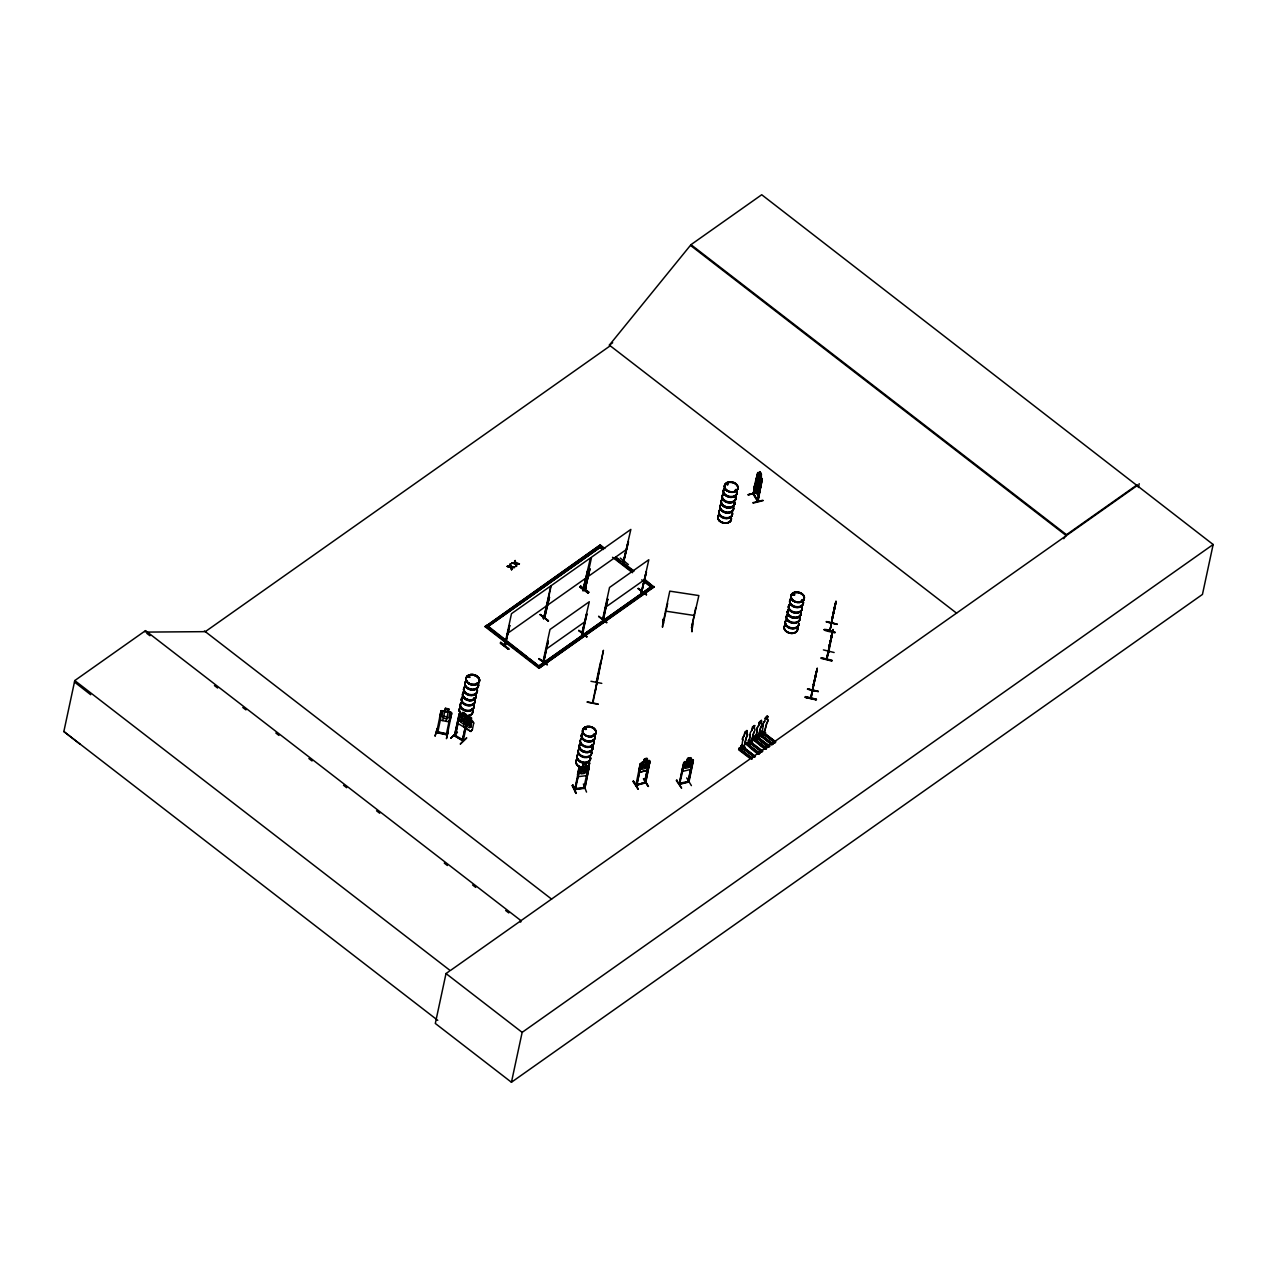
<?xml version="1.0" encoding="UTF-8"?>
<svg xmlns="http://www.w3.org/2000/svg" width="1277" height="1277" viewBox="0 0 1277 1277"><rect width="100%" height="100%" fill="white"/><g stroke="black" fill="none" stroke-linecap="round" stroke-linejoin="round"><path stroke-width="1.5" d="M754.292 489.362L754.34 486.138L754.356 489.346L758.091 495.268L759.097 493.608L757.963 495.157L754.404 489.33M759.735 491.469L758.57 493.066L754.883 487.128L754.915 483.903M756.112 482.291L756.271 479.035L756.271 482.243M752.967 493.88L757.676 501.51L762.225 480.008L758.346 472.378L753.047 493.944M753.638 494.119L753.159 493.05L758.059 501.398L761.826 480.695M757.309 500.121L757.788 500.712M640.958 764.843L636.792 785.179L641.118 765.115L640.064 765.067L641.118 765.115M645.699 782.849L649.722 762.64L648.828 762.864L644.438 782.849L648.828 762.864M645.859 782.163L635.691 785.068L636.026 784.238M680.354 784.158L680.306 783.072L680.05 783.839M680.513 783.424L679.268 784.381L683.482 764.125L684.536 764.157L683.658 764.38M689.117 781.939L688.08 782.21L692.246 761.906L693.14 761.683L688.957 782.019L679.412 784.381M689.277 781.205L688.048 781.109M828.901 651.749L828.645 650.871L826.331 659.092M662.46 627.23L663.274 618.978L662.555 626.927M663.577 622.873L663.306 623.623M663.529 622.857L662.907 623.24M667.679 603.351L663.306 623.655M692.661 623.814L691.958 631.828L692.677 623.862M695.757 607.629L691.495 627.949L698.854 595.561L669.787 591.139L662.923 623.559M740.947 746.151L741.809 746.023M741.426 746.407C741.937 743.709 739.894 749.95 740.804 745.928L742.113 745.289L741.65 747.476L739 749.28L751.69 759.049M742.384 747.173L741.857 746.518M741.203 749.136L743.837 747.54L746.231 737.436A3.687 1.405 -52.3 0 0 746.566 733.86L746.758 730.524M743.837 747.54L746.407 737.563A3.687 1.405 -52.3 0 0 746.742 733.988L746.981 730.54M762.816 751.163L749.918 741.346C747.939 741.123 748.849 739.942 749.136 741.107M748.673 741.075L748.849 740.309M748.274 740.66L749.583 740.022L747.987 742.991L748.976 740.293M748.498 740.516L749.312 741.49L749.008 740.452M750.142 740.309L749.807 741.969L749.583 740.899M748.849 743.996L750.222 734.61L748.673 743.868L751.291 742.272L753.861 732.296A3.687 1.405 -52.3 0 0 754.196 728.72L754.643 725.607M755.872 735.376L755.393 736.063L756.591 736.111L755.218 735.744L754.946 738.09L755.968 735.472M761.347 720.467L759.416 721.984L758.698 725.544A3.687 1.405 -52.3 0 0 757.181 729.694L755.633 738.968L758.251 737.356L760.821 727.379A3.687 1.405 -52.3 0 0 761.156 723.804L761.395 720.356M761.443 731.849C762.545 730.572 762.305 734.131 762.385 730.699M761.651 731.897L762.577 730.843M762.401 732.471L762.401 731.593M761.667 734.706L764.284 733.094L766.854 723.117A3.687 1.405 -52.3 0 0 767.19 719.558L767.637 716.429M830.258 641.054L830.258 641.916L833.083 629.449L831.008 637.814L832.317 631.923M833.306 612.705L834.743 607.038L834.248 610.071M467.989 677.417L468.595 676.283L469.617 677.193M468.627 677.225L468.851 676.602M468.595 677.289L469.234 676.443M476.337 683.418L477.231 682.892M586.462 729.087L584.818 728.481M585.441 728.129L586.079 728.465M593.23 734.898L593.47 735.504M734.834 490.336L735.871 490.815M752.536 757.548L753.127 756.607M760.07 751.85L760.182 752.744M773.064 742.671L773.176 743.565M793.911 593.997L792.73 594.731M793.815 594.843L794.533 594.412L793.416 593.821M794.517 595.21L793.927 593.901M802.02 601.148L801.19 600.94M801.413 600.685L801.828 600.238M815.412 677.305L816.083 673.314L815.444 675.357M831.471 637.415L831.71 635.403L826.411 659.283M462.45 739.75L463.455 740.357M455.41 735.919L454.277 735.664L463.407 740.82L462.402 739.958M590.948 681.279L601.786 683.371M592.496 702.829L596.774 682.908M592.448 702.877L593.071 702.27M592.863 703.26L603.43 650.312L596.662 682.477M600.461 662.364L596.104 682.732M598.035 704.313L587.212 702.174M741.378 749.28L742.767 739.878A3.687 1.405 -52.3 0 1 744.108 735.6L744.794 732.551M755.792 739.096L757.357 729.821A3.687 1.405 -52.3 0 1 758.698 725.544L759.272 722.846M761.826 734.834L763.215 725.432A3.687 1.405 -52.3 0 1 764.572 721.154L764.731 721.282A3.687 1.405 -52.3 0 0 763.391 725.575L763.215 725.432M595.401 691.16L599.152 670.281M815.732 674.671L813.385 684.839L815.843 675.725M834.567 607.437L833.929 609.432L836.004 601.068L829.811 631.014L835.94 601.802L833.466 612.944M831.535 635.786L831.215 638.404L831.423 637.622M813.513 684.871L813.672 683.259M833.929 609.432L832.349 617.637L834.679 608.49M832.652 615.961L832.349 617.637L834.28 609.081M830.912 640.064C833.322 629.497 828.246 650.839 829.587 644.406M829.3 645.986L829.619 644.31M835.445 604.5L835.318 603.59M815.556 676.315L814.534 680.258M80.084 744.204L63.85 731.529L74.768 680.577L145.498 630.646L521 920.669L520.697 922.122L519.803 921.435M145.195 632.099L145.498 630.646M437.277 728.449L435.042 736.222L437.245 728.481M447.301 734.658L451.755 713.077L450.813 711.959L441.076 710.698L439.639 717.435L440.389 720.148L448.722 721.872L450.334 719.685L448.626 721.872M444.939 710.858L441.076 710.698L436.558 732.695L437.612 732.487M441.874 712.598L440.852 712.646L441.874 712.598L437.66 732.854L436.91 731.609M442.8 720.547L445.481 708.32M446.152 721.329L448.786 709.038M444.859 710.666L445.386 708.208L448.913 708.99L448.371 711.528L449.855 712.71L448.865 717.291L446.679 718.871L443.374 718.137L442.034 715.79L443.007 711.193L444.795 710.619M436.447 732.599L447.142 734.898L446.248 734.802L450.494 714.45L451.467 714.673L450.494 714.45M446.407 733.668L447.094 734.929M450.19 719.733L451.611 713.109L448.243 711.592M446.423 738.681L448.243 730.492L446.583 738.282M454.42 735.791L459.177 713.875L467.27 717.818L468.978 722.543L471.883 721.776L469.441 723.452L470.782 727.491L468.691 723.612C466.552 726.645 463.79 723.484 468.212 722.718L466.967 718.743L467.909 719.366L463.136 741.075L462.29 740.468L466.887 720.356L467.685 720.851L466.887 720.356M454.596 735.472L459.257 713.971M459.481 716.205L455.139 736.222L459.688 715.998L458.666 715.711L459.688 715.998M456.99 732.2L450.797 738.218L457.006 732.168M463.615 724.267L464.972 717.435L462.21 715.758L461.236 720.34L463.982 722.016M644.837 579.375L653.92 587.133L538.958 668.286L485.164 626.736L600.254 544.944L604.867 548.503M460.311 743.98L466.632 737.994M462.418 740.644L466.664 720.563M463.663 740.101L463.136 741.075L454.452 735.76M473.703 722.958L472.41 729.566L470.91 731.513L463.998 727.283L463.519 724.219M507.24 566.493L510.577 566.302L507.24 566.493L510.624 567.291L511.502 569.781L512.157 568.967L511.502 569.781M510.481 566.717L510.401 563.907C509.331 568.473 519.101 567.738 511.295 566.429M511.199 566.844L510.401 563.907M510.624 567.291L507.336 566.078M512.013 563.125L515.349 562.934L512.013 563.125L515.397 563.923L516.291 566.413L516.195 563.636L519.404 563.859L516.068 563.061L519.404 563.859M514.615 567.227L511.343 567.419L514.535 567.642M515.269 563.349L515.174 560.539L515.972 563.476M515.174 560.539L514.519 561.353M515.397 563.923L512.109 562.694M516.85 566.014L516.195 563.636M516.291 566.413L515.493 563.508M500.712 642.427C525.198 662.811 484.206 628.747 508.709 648.971M516.116 564.051L518.813 564.274M509.826 625.554L504.814 646.05L509.555 625.347L505.341 645.252M449.217 971.286L446.008 973.553L435.313 1023.452L511.438 1082.257L1202.455 594.428L1213.15 544.513L761.715 194.743L690.985 244.673L609.432 345.045L610.31 345.732L205.31 631.652L147.126 632.083M540.379 614.429L548.328 621.053L540.203 614.844M543.619 618.722L550.77 585.951L511.486 613.678L504.527 645.843L505.788 644.741M543.555 618.754L548.456 598.306M548.855 598.019L544.561 618.052L549.509 597.54L548.567 597.796L549.509 597.54M549.238 597.333L544.225 617.813M539.102 658.581C564.051 677.193 521.607 646.848 547.322 664.439M538.958 668.286L654.063 586.494M544.257 660.752L543.028 661.566L550.004 629.481L589.288 601.754L581.658 634.382L586.686 613.886L582.695 634.19L581.658 634.382M548.344 641.357L543.332 661.853C544.433 660.832 543.204 660.656 543.523 661.773L548.072 641.15L544.066 661.326M580.604 586.319L588.905 592.081L587.979 592.767M588.25 592.895L579.726 586.989L580.796 585.888M582.839 590.565L587.851 570.069L583.956 590.245L582.839 590.565L590.453 557.937L551.169 585.664L544.241 618.212M588.138 570.292L583.318 590.708M584.722 589.16L584.85 588.394C587.835 587.149 582.456 590.948 585.808 588.298M584.69 589.24L591.57 557.139L630.854 529.412L623.352 561.896M589.256 569.494L589.91 569.015L585.137 589.463M589.639 568.808L585.297 588.761M585.089 589.431L589.91 569.015M488.213 624.581L600.254 544.944M586.957 614.109L582.104 633.871M586.67 637.015L578.657 630.391L587.085 636.712M586.813 636.585L578.96 630.519M598.626 616.552L606.687 622.841M602.648 619.441L603.829 618.627L602.568 619.537L609.528 587.468L648.812 559.741L641.533 592.592L641.932 591.091M603.542 618.307L603.095 619.792M607.213 599.807L602.936 619.776L607.868 599.344L606.926 599.599L607.868 599.344M603.606 619.345L607.597 599.121M628.364 564.546L620.271 558.049M572.894 785.052L572.224 785.547L576.15 793.065M511.438 1082.257L522.149 1032.359L1213.15 544.513M584.818 787.941L574.506 789.314L575.783 788.931M577.587 774.469L578.242 776.751L577.555 774.373L578.96 767.78L580.349 766.759L589.208 766.423L584.818 788.244L583.828 788.42L584.882 787.574M592.927 703.276L592.608 702.302M623.24 562.04L628.252 541.544L623.591 562.199L624.134 560.779M628.539 541.767L623.511 562.247L624.325 561.784M575.448 789.186L579.726 769.233L578.8 769.345L579.726 769.233M579.854 769.504L574.666 789.617L584.818 788.244M624.485 560.938L624.214 561.816M583.126 764.093L586.542 763.63L583.094 763.997L582.599 766.551L580.78 767.573L579.79 772.154L581.083 773.894L584.275 773.463L586.398 771.276L587.388 766.695L585.856 766.104M583.19 764.061L582.695 766.615L580.397 766.838M586.015 766.088L586.51 763.55L585.888 766.184L588.314 765.689M584.93 788.228L588.984 767.988L588.043 768.115L583.781 788.372L584.978 787.223M587.691 773.016L589.096 766.471M586.526 792.091L583.381 784.014M638.085 588.777L646.609 594.699L638.5 588.489M638.213 588.362L646.322 594.859M641.198 592.352L646.21 571.873L641.533 592.592L642.219 592.161M641.469 592.576L646.497 572.08M650.919 586.925L538.814 666.067L650.919 586.925L641.724 579.822M652.483 588.138L643.4 580.381M632.913 781.412L638.133 789.058L633.36 781.253M638.867 770.191L640.336 763.518L643.704 761.922L644.183 759.368C650.121 755.377 644.518 763.343 649.083 760.453L649.977 761.156L645.539 782.578L635.786 785.036M640.288 763.598L635.85 785.323L644.725 782.593M643.8 761.97L644.262 759.432L647.343 758.746M646.816 761.204L647.407 758.554M649.817 761.14L647.04 770.446L639.458 772.362L638.931 770.063M643.768 778.667L648.077 786.153M681.551 788.101L676.283 780.502L676.906 779.96M689.117 780.901L688.702 781.604L693.347 760.118L692.501 759.512L683.706 762.64L679.109 784.11L688.957 781.62M684.376 763.901L679.524 784.413M687.601 758.426L684.376 766.743L685.573 768.307L688.59 767.541L690.634 765.162L691.607 760.581L690.171 760.166L690.825 757.612C682.716 760.406 693.954 755.09 690.298 760.07M687.728 758.554L687.074 760.884M686.675 777.901L691.4 785.626M748.21 494.822L758.107 492.347L748.29 494.518M692.246 761.906L687.968 781.875M693.235 760.182L690.458 769.488L682.812 771.324L682.285 769.249M754.388 486.202L756.447 477.279L761.14 484.861M753.414 493.704L757.724 472.57M755.425 485.483L753.526 494.63L755.377 487.207M756.192 481.844L757.325 473.895L758.091 474.501M753.861 494.55L754.053 493.784M757.405 478.444L759.927 471.66L761.347 474.214L761.347 478.763L759.32 488.133L758.107 488.836L756.287 483.249L757.277 478.652L758.235 479.098M752.903 502.691L762.848 500.249M758.73 476.481C763.662 486.186 756.415 467.973 757.548 481.365L756.575 480.918L755.968 488.74M760.118 479.035L758.634 490.4L757.421 491.102M760.757 476.672L761.395 474.182L759.927 471.66M757.197 500.744L758.378 495.3M759.145 491.661L761.491 480.775L762.241 481.381M761.443 482.498L757.58 501.43M739.559 747.779L741.554 750.525L739.559 747.779L738.649 749.775L749.663 758.171M741.921 745.13L741.65 747.476M741.777 749.487L741.219 750.988L745.177 747.093L744.667 748.338M742.767 739.878L742.927 740.006A3.687 1.405 -52.3 0 1 744.283 735.728L744.986 732.168M742.464 746.438L742.671 745.576M758.618 754.148C756.591 753.829 740.022 739.606 749.248 744.22L748.689 745.72L752.648 741.825L752.137 743.054M749.024 745.257L747.029 742.512M759.161 753.781L746.47 744.124L749.12 742.192L749.391 739.862M750.397 734.738A3.687 1.405 -52.3 0 1 751.754 730.46L753.813 725.639M753.111 739.591L765.641 749.2C763.598 748.897 746.965 734.706 756.207 739.303L755.984 740.341M765.067 747.157L753.765 738.633L753.989 737.595M750.796 758.075L754.42 755.745M756.08 737.292C756.894 731.641 756.383 739.718 753.414 739.096L766.12 748.865M756.207 739.303L755.633 740.804L759.32 738.218L759.592 736.909L757.373 735.201M758.091 737.228L760.661 727.251A3.687 1.405 -52.3 0 0 760.996 723.676L761.731 721.122M763.007 732.136L759.799 734.371L762.018 736.079L760.023 733.333L759.432 734.961L762.864 732.759M759.097 738.154L759.592 736.909M761.252 731.498L760.789 733.668M764.731 721.282L765.45 717.722M758.251 752.807L761.89 750.461M762.241 735.041L761.667 736.542L765.625 732.647L765.131 733.892M764.125 732.966L766.695 722.99A3.687 1.405 -52.3 0 0 767.03 719.414L767.764 716.86M765.21 747.891L768.834 745.56M771.244 743.629L774.868 741.298M805.324 697.322C838.909 704.297 782.817 692.23 816.051 699.892M807.511 689.213L818.349 691.384L807.607 688.798M826.347 621.979L837.185 624.166L826.474 621.532M810.991 696.572L810.608 698.152L817.168 668.302L810.975 698.248L812.826 689.819M811.087 698.104L811.326 696.875M812.395 691.144L816.945 670.585M821.223 658.022L831.934 660.688M823.41 649.897L834.136 652.515M829.922 630.87L834.631 606.862M835.35 603.574L834.28 608.123M835.589 602.872L835.94 601.802M835.781 603.351L831.231 624.022M828.613 650.951L828.645 652.451L833.019 630.184L826.778 659.363L829.028 651.062M1063.773 538.702L1066.487 534.696L1137.216 484.765M1138.366 487.511L1139.196 483.696M436.75 732.296L436.75 731.545M447.461 733.924L436.67 731.593M444.699 711.672L448.083 712.327M814.934 678.438L815.444 676.331M805.42 696.907L816.147 699.509M805.5 696.572L816.226 699.142M821.287 657.687L832.029 660.273M834.871 632.706C825.9 627.262 815.923 629.705 834.903 632.61M831.838 661.039L821.127 658.357M816.402 671.526L815.46 677.177M834.631 607.932L835.238 604.292M814.471 680.545L815.78 675.07M831.582 636.185L829.188 645.954M816.61 671.734L816.833 670.84L815.7 675.07M831.247 636.473L831.758 634.398M751.131 742.145L753.861 732.296M830.337 641.373L831.327 637.415L830.609 639.793M575.815 788.771L574.554 788.611L583.765 787.574M815.508 674.958L817.28 668.334M817.232 669.068L816.753 671.287L817.328 670.68M813.385 684.839L815.029 678.295M834.472 607.74L835.27 604.5M741.235 746.486L742.001 746.151M741.825 746.231L742.352 746.63M749.807 741.969L749.232 741.41M761.97 731.673L762.624 731.849M645.747 782.178L644.757 782.386M585.648 589.016L585.425 588.713M581.737 634.334L582.504 633.121M756.543 735.105L755.649 735.504M508.326 649.323L500.233 643.081L508.725 649.051M580.301 586.574L588.426 592.751M580.652 586.287L588.729 592.528M598.737 616.216L606.846 622.41M759.384 722.495L761.076 720.547M749.631 741.011L750.158 741.283M593.757 735.344L593.246 734.658M727.73 484.845L727.028 483.967M792.873 594.092L792.841 594.938M794.709 594.779L793.097 594.986M812.779 689.835L810.592 698.04M578.194 776.655L586.255 775.682L587.835 773.096M745.161 732.296L746.933 730.652M759.208 478.588L760.789 477.582L761.3 478.396L759.719 479.609L760.118 484.191L759.065 479.817M759.687 488.101L760.709 486.585M760.869 486.649L759.703 488.245L757.038 483.728M633.424 780.965L638.133 789.058M676.746 780.343L681.503 788.021M759.192 478.54L758.73 474.15L759.097 478.54L757.532 479.593M758.889 753.829L746.407 744.172L747.109 743.677M753.159 739.543L754.116 738.713M772.154 744.603L759.448 734.834L771.675 744.938M572.24 785.531L576.071 793.368M472.314 729.486L470.846 731.386L463.998 727.283M745.401 731.897L746.662 730.731M749.663 741.506L762.353 751.499M543.252 618.435L545.423 616.935M545.199 617.589L544.944 616.552M583.812 590.341L582.982 589.751L583.797 589.256M582.95 590.421L584.02 589.559M742.384 746.726L739.335 748.817M746.917 743.948L759.4 753.59M766.04 748.913L753.43 739.096M460.327 713.699L462.322 715.008L462.833 712.343L465.786 714.13L465.195 716.652L467.143 717.929M462.306 714.801L460.742 714.865L459.752 719.446L460.805 722.303L463.567 723.979L465.466 722.91M457.693 720.531L458.172 723.596L465.115 727.81L466.552 725.911M458.172 723.596L457.852 720.515M465.259 716.589L465.61 714.226L462.849 712.55M457.453 732.375L450.829 738.17M455.394 735.712L454.804 734.738M460.438 743.996L466.584 737.914M469.776 677.417L468.196 677.097M464.988 717.546L463.056 718.951L461.029 715.168L462.29 719.143L459.704 720.755L460.646 721.409L462.769 720.02L464.828 723.963L463.519 719.861L466.249 717.435M468.052 718.552L466.153 717.387L473.815 722.974M470.99 720.356L473.065 721.521M752.887 756.734L752.584 757.788M760.134 751.85L762.066 751.578L749.407 741.905M773.128 742.671L775.011 742.607M685.031 761.491L683.706 762.64M437.772 732.152L446.232 733.988M766.312 716.605L767.732 716.349M766.807 716.477L765.146 718.456M750.062 741.346L746.806 743.549M580.428 766.918L579.104 767.892L574.778 789.665L574.666 788.595M540.458 614.716L548.551 620.893L540.139 614.588M543.986 617.318L543.539 618.276M612.689 342.747L609.337 345.109L956.601 613.183M485.164 626.736L486.729 625.091L540.394 667.28L529.636 658.964M507.208 633.647L546.492 605.921M546.891 605.633L586.175 577.906M587.292 577.108L626.576 549.381M545.726 649.45L585.01 621.723M605.25 607.421L644.534 579.694M755.218 735.744L756.351 734.961M740.995 746.087L742.113 745.289M760.023 733.333L761.954 735.249M753.765 738.633L756.878 736.43M749.248 744.22L746.742 742.703M1137.009 485.707L450.27 970.6L74.768 680.577M643.736 761.89L641.948 763.103L640.974 767.7L642.155 769.249L645.172 768.499L647.216 766.12L648.205 761.539L646.753 761.124M760.358 483.344L759.177 484.047L757.74 481.668M436.622 732.344L447.189 734.626M623.974 560.779L623.974 561.513M726.613 483.807L727.746 483.871M476.56 683.594L477.263 683.45M585.616 728.481L584.866 729.007M645.523 782.929L636.09 785.323M505.437 644.502L505.277 645.316M642.092 591.028L641.581 592.049M579.806 586.877L587.963 593.071M583.701 788.037L584.866 787.239M766.95 716.158L767.796 716.557M755.745 479.545L757.5 481.206M759.767 481.461L760.31 483.552M759.177 483.712L760.15 485.388M754.883 487.128L758.666 493.034M760.565 487.096L756.447 479.593M648.987 763.135L649.881 762.912M639.506 772.17L646.928 770.302L648.572 767.748M692.405 762.177L693.299 761.954M643.8 778.715L648.493 786.393M635.994 784.206L637.063 784.541M645.699 781.843L645.013 782.418M679.412 783.248L688.431 781.476M688.175 781.045L689.005 780.917M762.177 480.088L761.81 478.316M758.203 492.092L748.242 494.965M757.261 500.137L753.973 494.039M753.175 503.074L763.039 500.664M726.821 483.696L727.874 483.76M794.182 594.859L793.592 595.066M586.031 729.502L584.834 729.311M753.095 756.814L754.053 756.575M459.193 714.035L460.422 713.747M589.096 768.275L588.043 768.115M727.411 483.68L726.884 484.366M727.667 484.701L726.469 484.446M468.563 676.315L469.776 676.746M466.488 718.616L468.132 718.696L468.643 716.03L471.596 717.834L471.197 726.693L469.297 727.746L466.552 726.07L465.498 723.197L466.44 718.328L465.147 716.62M643.4 778.762L648.093 786.488M665.509 611.108L694.56 615.53M768.467 746.391L767.014 747.604M587.276 701.903L598.115 703.994M443.789 716.174L447.094 716.908M826.379 621.819L837.121 624.421M807.543 689.053L818.286 691.671M454.596 735.041L463.567 740.085M467.957 719.526L470.702 721.202L469.713 725.783L466.983 724.107M692.437 759.607L693.395 760.214M690.985 244.673L1066.487 534.696M690.777 245.615L1066.279 535.638M615.626 556.82L634.078 571.074M600.126 545.566L603.191 547.945M615.498 557.442L620.111 561.002M623.176 563.38L632.402 570.5M646.242 581.195L653.92 587.133M603.43 549.525L598.817 545.949L601.77 548.95M614.189 557.826L632.642 572.08M612.529 557.267L632.514 572.703M764.907 733.525L775.825 741.969L762.912 732.184M764.316 733.924L775.347 742.32M762.401 732.727L775.091 742.496M763.614 734.435L774.628 742.831M761.954 735.632L772.888 744.076M761.731 735.536L772.872 744.108M761.379 736.031L772.393 744.427M751.754 730.46L752.456 726.884L754.755 725.512M757.213 736.653L769.776 746.263M758.57 737.867L769.568 746.247M758.283 738.186L769.297 746.582M756.367 736.989L769.057 746.758L757.852 738.361M753.701 737.803L755.92 739.511M755.697 739.798L766.631 748.242M755.345 740.293L764.795 747.476M750.908 743.278L761.826 751.722L760.054 752.52M750.621 743.597L761.635 751.993M748.753 744.699L759.879 753.27M744.443 747.971L755.345 756.431M744.22 747.875L755.282 756.495M743.725 748.466L754.883 756.766M741.953 747.173L754.643 756.942M741.586 747.668L754.164 757.261M739.271 747.971L741.49 749.695M741.506 750.078L750.876 757.309M741.283 749.982L752.217 758.538M740.931 750.477L751.945 758.873M488.133 626.911L505.038 639.969M508.102 642.347L526.555 656.586M485.292 626.113L539.086 667.663M204.432 630.966L551.6 899.12M146.759 633.312L149.92 635.738M214.456 685.589L217.601 688.016M242.79 707.474L245.934 709.9M275.832 732.998L278.977 735.44M308.89 758.538L312.035 760.964M343.513 785.275L346.674 787.717M376.571 810.815L379.716 813.241M444.252 863.092L447.397 865.519M472.586 884.977L475.73 887.403M505.644 910.501L508.789 912.927M446.008 973.553L522.149 1032.359M63.85 731.529L437.772 1020.339M74.465 682.03L90.699 694.72M588.282 765.865L589.128 766.551M775.267 742.607L773.591 742.16L773.223 743.358M759.879 479.003L758.937 477.486L759.703 479.817M758.059 479.929L759.512 482.291M758.059 480.567L759.001 482.083L758.235 479.737L759.592 482.083M682.812 771.324L682.349 769.121M649.083 760.453L641.613 762.449M511.423 567.004L512.061 569.382M514.615 560.938L515.349 562.934M509.842 564.306L510.577 566.302M510.704 566.876L511.598 569.366M802.355 599.536A6.896 4.964 12.1 0 1 800.775 606.064A6.896 4.964 12.1 0 1 791.596 604.564A6.896 4.964 12.1 0 1 791.58 597.78M801.19 605.346A6.992 5.028 12.1 0 1 799.594 611.954A6.992 5.028 12.1 0 1 790.287 610.422A6.992 5.028 12.1 0 1 790.271 603.558M802.914 601.722A6.896 4.964 12.1 0 1 794.964 607.341A6.896 4.964 12.1 0 1 791.389 598.705M801.94 606.304A6.896 4.964 12.1 0 1 794.853 612.114A6.896 4.964 12.1 0 1 789.394 604.26M800.982 605.968A6.896 4.964 12.1 0 1 799.402 612.497A6.896 4.964 12.1 0 1 790.224 610.997A6.896 4.964 12.1 0 1 790.208 604.213M801.126 605.617A6.992 5.028 12.1 0 1 799.53 612.226A6.992 5.028 12.1 0 1 790.224 610.709A6.992 5.028 12.1 0 1 790.208 603.829M802.307 600.11A6.992 5.028 12.1 0 1 800.711 606.719A6.992 5.028 12.1 0 1 791.405 605.202A6.992 5.028 12.1 0 1 791.389 598.322M802.371 599.823A6.992 5.028 12.1 0 1 800.775 606.431A6.992 5.028 12.1 0 1 791.469 604.915A6.992 5.028 12.1 0 1 791.453 598.051M798.907 623.655A6.992 5.028 12.1 0 1 790.527 628.013A6.992 5.028 12.1 0 1 785.866 620.239M799.865 618.754A6.896 4.964 12.1 0 1 791.596 623.048A6.896 4.964 12.1 0 1 786.999 615.37M798.875 623.336A6.896 4.964 12.1 0 1 790.607 627.63A6.896 4.964 12.1 0 1 786.025 619.968M798.684 624.261A6.896 4.964 12.1 0 1 790.415 628.555A6.896 4.964 12.1 0 1 785.818 620.877M797.439 627.246A6.88 4.948 12.1 0 1 789.489 632.849A6.88 4.948 12.1 0 1 785.93 624.214M798.843 623.942A6.992 5.028 12.1 0 1 790.463 628.3A6.992 5.028 12.1 0 1 785.802 620.526M785.85 624.517A6.896 4.964 12.1 0 0 789.425 633.153A6.896 4.964 12.1 0 0 797.391 627.534A6.864 4.948 12.1 0 1 789.425 633.153A6.864 4.948 12.1 0 1 785.866 624.549M799.769 616.807A6.992 5.028 12.1 0 1 792.602 622.697A6.992 5.028 12.1 0 1 787.047 614.732M800.056 617.829A6.896 4.964 12.1 0 1 791.788 622.122A6.896 4.964 12.1 0 1 787.207 614.445M800.631 612.353A6.88 4.948 12.1 0 1 793.56 618.148A6.88 4.948 12.1 0 1 788.101 610.31A6.848 4.932 12.1 0 0 793.56 618.132A6.848 4.932 12.1 0 0 800.599 612.353M800.025 618.435A6.992 5.028 12.1 0 1 791.644 622.793A6.992 5.028 12.1 0 1 786.983 615.019M800.711 612.066A6.896 4.964 12.1 0 1 793.624 617.876A6.896 4.964 12.1 0 1 788.132 610.007M797.407 627.246A6.848 4.932 12.1 0 1 789.505 632.817A6.848 4.932 12.1 0 1 785.946 624.23M594.108 733.86A6.896 4.964 12.1 0 1 592.528 740.373A6.896 4.964 12.1 0 1 583.35 738.872A6.896 4.964 12.1 0 1 583.334 732.088M592.943 739.654A6.992 5.028 12.1 0 1 591.331 746.263A6.992 5.028 12.1 0 1 582.025 744.746A6.992 5.028 12.1 0 1 582.009 737.867M594.667 736.047A6.896 4.964 12.1 0 1 586.702 741.666A6.896 4.964 12.1 0 1 583.142 733.014M593.677 740.628A6.896 4.964 12.1 0 1 585.728 746.247A6.896 4.964 12.1 0 1 582.152 737.595M593.486 741.554A6.896 4.964 12.1 0 1 587.292 747.46A6.896 4.964 12.1 0 1 580.333 740.676M580.939 739.495A6.896 4.964 12.1 0 1 581.961 738.521M594.827 735.712A6.992 5.028 12.1 0 1 586.75 741.41A6.992 5.028 12.1 0 1 583.126 732.647M594.124 734.147A6.992 5.028 12.1 0 1 592.512 740.756A6.992 5.028 12.1 0 1 583.206 739.239A6.992 5.028 12.1 0 1 583.19 732.36M591.73 744.938A6.896 4.964 12.1 0 1 586.303 752.105A6.896 4.964 12.1 0 1 579.934 744.14M579.966 744.172A6.864 4.948 12.1 0 0 586.303 752.089A6.864 4.948 12.1 0 0 591.698 744.954A6.896 4.964 12.1 0 1 590.118 751.658A6.896 4.964 12.1 0 1 580.923 750.158A6.896 4.964 12.1 0 1 580.907 743.358M590.66 757.979A6.992 5.028 12.1 0 1 582.264 762.337A6.992 5.028 12.1 0 1 577.619 754.547M591.299 751.738A6.896 4.964 12.1 0 1 584.227 757.548A6.896 4.964 12.1 0 1 578.752 749.695M590.628 757.644A6.896 4.964 12.1 0 1 582.36 761.938A6.896 4.964 12.1 0 1 577.763 754.276M590.118 757.245A6.896 4.964 12.1 0 1 583.046 763.055A6.896 4.964 12.1 0 1 577.571 755.202M589.176 761.555A6.88 4.948 12.1 0 1 586.366 766.998A6.848 4.932 12.1 0 0 589.463 762.864M579.566 766.551A6.88 4.948 12.1 0 1 577.683 758.538A6.848 4.932 12.1 0 0 581.243 767.142M590.597 758.251A6.992 5.028 12.1 0 1 582.216 762.608A6.992 5.028 12.1 0 1 577.555 754.835M591.522 751.131A6.992 5.028 12.1 0 1 584.339 757.006A6.992 5.028 12.1 0 1 578.8 749.04M591.81 752.137A6.896 4.964 12.1 0 1 583.541 756.431A6.896 4.964 12.1 0 1 578.944 748.769M589.128 761.874A6.896 4.964 12.1 0 1 586.303 767.333M577.603 758.857A6.896 4.964 12.1 0 0 581.163 767.493A6.864 4.948 12.1 0 1 576.613 759.831M589.415 763.183A6.864 4.948 12.1 0 1 587.643 766.599M478.252 683.275A6.896 4.964 12.1 0 1 470.303 688.894A6.896 4.964 12.1 0 1 466.728 680.258M477.103 689.101A6.992 5.028 12.1 0 1 469.026 694.8A6.992 5.028 12.1 0 1 465.403 686.036M478.364 685.526A6.88 4.948 12.1 0 1 470.112 689.803A6.88 4.948 12.1 0 1 465.53 682.157M477.055 688.798A6.88 4.948 12.1 0 1 469.122 694.401A6.88 4.948 12.1 0 1 465.562 685.781M476.88 689.708A6.896 4.964 12.1 0 1 468.914 695.327A6.896 4.964 12.1 0 1 465.355 686.691M477.039 689.372A6.992 5.028 12.1 0 1 468.962 695.071A6.992 5.028 12.1 0 1 465.355 686.308M478.284 683.594A6.992 5.028 12.1 0 1 470.207 689.277A6.992 5.028 12.1 0 1 466.584 680.529M478.221 683.865A6.992 5.028 12.1 0 1 471.037 689.756A6.992 5.028 12.1 0 1 465.498 681.79M475.938 694.129A6.896 4.964 12.1 0 1 467.973 699.764A6.896 4.964 12.1 0 1 464.397 691.096M462.753 693.491A6.864 4.948 12.1 0 0 469.697 700.259A6.864 4.948 12.1 0 0 475.858 694.369A6.896 4.964 12.1 0 1 467.941 699.924A6.896 4.964 12.1 0 1 464.365 691.288A6.864 4.948 12.1 0 0 463.359 692.326M474.134 697.721A6.896 4.964 12.1 0 1 472.554 704.234A6.896 4.964 12.1 0 1 463.375 702.733A6.896 4.964 12.1 0 1 463.359 695.965M473.735 704.792A6.992 5.028 12.1 0 1 465.658 710.491A6.992 5.028 12.1 0 1 462.035 701.727M474.677 699.908A6.88 4.948 12.1 0 1 466.743 705.511A6.88 4.948 12.1 0 1 463.168 696.891M473.703 704.489A6.88 4.948 12.1 0 1 466.632 710.283A6.88 4.948 12.1 0 1 461.173 702.446M472.761 704.154A6.896 4.964 12.1 0 1 471.181 710.666A6.896 4.964 12.1 0 1 462.003 709.166A6.896 4.964 12.1 0 1 461.987 702.382M472.57 709.836A6.896 4.964 12.1 0 1 464.605 715.455M462.928 714.849A6.896 4.964 12.1 0 1 460.007 707.777M472.905 703.803A6.992 5.028 12.1 0 1 471.309 710.411A6.992 5.028 12.1 0 1 462.003 708.895A6.992 5.028 12.1 0 1 461.987 702.015M474.086 698.296A6.992 5.028 12.1 0 1 472.49 704.904A6.992 5.028 12.1 0 1 463.184 703.388A6.992 5.028 12.1 0 1 463.168 696.508M474.15 698.008A6.992 5.028 12.1 0 1 472.538 704.617A6.992 5.028 12.1 0 1 463.248 703.1A6.992 5.028 12.1 0 1 463.216 696.22M472.57 709.709A6.864 4.948 12.1 0 1 464.636 715.296M462.976 714.689A6.864 4.948 12.1 0 1 460.071 707.666M735.6 496.418A6.992 5.028 12.1 0 1 727.539 502.116A6.992 5.028 12.1 0 1 723.915 493.353M736.574 491.517A6.896 4.964 12.1 0 1 728.608 497.136A6.896 4.964 12.1 0 1 725.033 488.5M735.584 496.115A6.896 4.964 12.1 0 1 728.513 501.909A6.896 4.964 12.1 0 1 723.037 494.055M734.626 495.779A6.896 4.964 12.1 0 1 733.046 502.292A6.896 4.964 12.1 0 1 723.883 500.792A6.896 4.964 12.1 0 1 723.851 494.007M735.552 496.705A6.992 5.028 12.1 0 1 727.475 502.404A6.992 5.028 12.1 0 1 723.851 493.64M735.967 489.921A6.992 5.028 12.1 0 1 734.355 496.53A6.992 5.028 12.1 0 1 725.049 494.997A6.992 5.028 12.1 0 1 725.033 488.133M736.015 489.634A6.992 5.028 12.1 0 1 734.419 496.242A6.992 5.028 12.1 0 1 725.113 494.726A6.992 5.028 12.1 0 1 725.097 487.846M736.015 489.346A6.896 4.964 12.1 0 1 730.588 496.514A6.896 4.964 12.1 0 1 724.219 488.548M733.716 507.623A6.896 4.964 12.1 0 1 724.586 511.646A6.896 4.964 12.1 0 1 721.872 503.282M732.248 512.125A6.992 5.028 12.1 0 1 725.065 517.999A6.992 5.028 12.1 0 1 719.526 510.034M733.509 508.549A6.896 4.964 12.1 0 1 725.24 512.843A6.896 4.964 12.1 0 1 720.659 505.181M732.216 511.806A6.896 4.964 12.1 0 1 725.144 517.616A6.896 4.964 12.1 0 1 719.669 509.762M732.328 514.056A6.896 4.964 12.1 0 1 724.059 518.35A6.896 4.964 12.1 0 1 719.478 510.688M732.503 513.737A6.992 5.028 12.1 0 1 724.107 518.095A6.992 5.028 12.1 0 1 719.462 510.321M731.035 517.329A6.896 4.964 12.1 0 1 723.085 522.947A6.896 4.964 12.1 0 1 719.494 514.344A6.864 4.948 12.1 0 0 723.085 522.947A6.896 4.964 12.1 0 0 731.035 517.361A6.864 4.948 12.1 0 1 723.085 522.947A6.896 4.964 12.1 0 1 719.51 514.312M733.732 507.943A6.992 5.028 12.1 0 1 725.352 512.3A6.992 5.028 12.1 0 1 720.707 504.527M733.684 508.23A6.992 5.028 12.1 0 1 725.288 512.588A6.992 5.028 12.1 0 1 720.643 504.814M734.355 501.877A6.896 4.964 12.1 0 1 727.267 507.687A6.896 4.964 12.1 0 1 721.792 499.818M756.064 484.558L756.575 485.483L757.931 484.494L758.777 489.059L758.362 484.478C761.028 484.462 759.607 480.822 758.139 483.36L757.293 479.083L757.708 483.408L756.064 484.558M445.976 708.847L447.924 710.14L445.976 708.847M463.328 713.189L464.924 715.088L463.328 713.189M488.293 626.305L600.398 547.163L488.293 626.305M469.058 716.956L470.654 718.855L469.058 716.956M572.814 785.1L575.975 793.432L572.83 785.068M582.488 767.349L581.498 771.931L584.69 771.5L585.68 766.918L581.274 767.621L582.823 770.159L579.95 773.367L583.397 770.59C583.86 774.293 588.25 772.473 584.243 769.951L586.989 766.87L583.701 769.488L582.376 767.493M583.669 764.396L583.493 765.226L585.728 764.125L583.669 764.396M643.56 762.704L642.586 767.285L645.603 766.535L646.577 761.938L643.56 762.704M644.725 759.703L644.55 760.517L646.657 759.208L644.725 759.703M686.978 761.746L686.004 766.344L689.021 765.577L689.995 760.996L686.978 761.746M688.127 758.746L687.952 759.576L690.075 758.267L688.127 758.746M757.373 482.195L756.383 486.776L757.852 489.139L758.825 484.542L757.373 482.195M759.145 475.124L757.069 484.51L758.538 486.872L760.581 477.486L759.145 475.124M760.023 472.682L760.757 475.028L760.023 472.682M824.272 629.609L834.998 632.275L824.272 629.609M642.443 763.119L643.879 765.418L641.118 768.866L644.422 765.785C644.837 769.329 648.939 767.142 645.22 765.067L647.87 761.826L644.709 764.668L642.443 763.119M685.861 762.161L687.297 764.476L684.536 767.924L687.824 764.827C688.255 768.371 692.357 766.184 688.638 764.109L691.256 760.805L688.111 763.726L685.861 762.161M768.594 747.093L757.66 738.649L768.515 747.141M793.017 600.318A6.896 4.964 12.1 0 0 804.255 598.817A6.864 4.948 12.1 0 0 795.555 592.081A6.896 4.964 12.1 0 0 793.017 600.318M804.255 598.817A6.896 4.964 12.1 0 0 795.539 592.081A6.864 4.948 12.1 0 0 793.033 600.286A6.864 4.948 12.1 0 0 804.239 598.785M792.921 600.749A6.88 4.948 12.1 0 0 804.143 599.264A6.88 4.948 12.1 0 0 795.443 592.544A6.88 4.948 12.1 0 0 792.921 600.749A6.848 4.932 12.1 0 0 804.127 599.248A6.848 4.932 12.1 0 0 795.459 592.56A6.848 4.932 12.1 0 0 792.937 600.733M792.969 600.493A6.896 4.964 12.1 0 0 804.239 598.993A6.896 4.964 12.1 0 0 795.507 592.241A6.896 4.964 12.1 0 0 792.969 600.493M792.857 617.142A6.88 4.948 12.1 0 0 801.11 612.848A6.848 4.932 12.1 0 1 792.857 617.126A6.88 4.948 12.1 0 1 788.276 609.496A6.848 4.932 12.1 0 0 792.857 617.126M793.655 617.717A6.896 4.964 12.1 0 0 800.727 611.906A6.864 4.948 12.1 0 1 793.671 617.669A6.896 4.964 12.1 0 1 788.18 609.847A6.864 4.948 12.1 0 0 793.671 617.669M584.754 734.626A6.896 4.964 12.1 0 0 596.008 733.126A6.864 4.948 12.1 0 0 587.308 726.405A6.896 4.964 12.1 0 0 584.754 734.626A6.864 4.948 12.1 0 0 595.992 733.11A6.896 4.964 12.1 0 0 587.292 726.39A6.864 4.948 12.1 0 0 584.786 734.594M584.674 735.073A6.88 4.948 12.1 0 0 595.896 733.573A6.88 4.948 12.1 0 0 587.197 726.852A6.88 4.948 12.1 0 0 584.674 735.073A6.848 4.932 12.1 0 0 595.864 733.573A6.848 4.932 12.1 0 0 587.212 726.868A6.848 4.932 12.1 0 0 584.69 735.057M586.382 751.754A6.88 4.948 12.1 0 0 591.794 744.587A6.848 4.932 12.1 0 1 586.382 751.722A6.848 4.932 12.1 0 1 580.045 743.821A6.88 4.948 12.1 0 0 586.382 751.754M587.947 752.504A6.88 4.948 12.1 0 0 591.618 745.417A6.848 4.932 12.1 0 1 587.947 752.488A6.88 4.948 12.1 0 1 579.104 747.077A6.848 4.932 12.1 0 0 587.947 752.488M580.859 743.661A6.88 4.948 12.1 0 0 579.247 745.784A6.848 4.932 12.1 0 1 580.891 743.677M468.164 682.764A6.896 4.964 12.1 0 0 479.418 681.264A6.896 4.964 12.1 0 0 470.686 674.527A6.896 4.964 12.1 0 0 468.164 682.764A6.896 4.964 12.1 0 0 479.402 681.295A6.864 4.948 12.1 0 0 470.702 674.559A6.896 4.964 12.1 0 0 468.148 682.796A6.864 4.948 12.1 0 0 479.386 681.264A6.896 4.964 12.1 0 0 470.686 674.559A6.864 4.948 12.1 0 0 468.18 682.764M468.068 683.227A6.88 4.948 12.1 0 0 479.29 681.742A6.864 4.948 12.1 0 0 470.606 675.022A6.864 4.948 12.1 0 0 468.084 683.211A6.864 4.948 12.1 0 0 479.274 681.742A6.88 4.948 12.1 0 0 470.59 675.022A6.88 4.948 12.1 0 0 468.068 683.227A6.864 4.948 12.1 0 0 479.274 681.726A6.864 4.948 12.1 0 0 470.59 675.038A6.864 4.948 12.1 0 0 468.068 683.227M468.005 699.62A6.88 4.948 12.1 0 0 475.938 694.018A6.864 4.948 12.1 0 1 468.005 699.604A6.88 4.948 12.1 0 1 464.445 691.001A6.864 4.948 12.1 0 0 468.005 699.604M469.601 700.722A6.88 4.948 12.1 0 0 475.762 694.832A6.864 4.948 12.1 0 1 469.601 700.722A6.864 4.948 12.1 0 1 462.657 693.97A6.88 4.948 12.1 0 0 469.601 700.722M464.269 691.815A6.88 4.948 12.1 0 0 463.248 692.788A6.864 4.948 12.1 0 1 464.269 691.831M471.612 714.322A6.896 4.964 12.1 0 0 471.772 708.767A6.864 4.948 12.1 0 1 471.596 714.306A6.896 4.964 12.1 0 1 464.573 715.647A6.864 4.948 12.1 0 0 471.596 714.306M459.975 707.969A6.896 4.964 12.1 0 0 461.428 714.13A6.864 4.948 12.1 0 1 460.007 707.985M726.661 490.113A6.896 4.964 12.1 0 0 737.914 488.612A6.864 4.948 12.1 0 0 729.199 481.876A6.896 4.964 12.1 0 0 726.661 490.113A6.864 4.948 12.1 0 0 737.883 488.596A6.896 4.964 12.1 0 0 729.199 481.876A6.864 4.948 12.1 0 0 726.693 490.081M726.581 490.56A6.88 4.948 12.1 0 0 737.803 489.059A6.88 4.948 12.1 0 0 729.103 482.339A6.88 4.948 12.1 0 0 726.581 490.56M726.597 490.544A6.848 4.932 12.1 0 0 737.771 489.059A6.848 4.932 12.1 0 0 729.103 482.355A6.848 4.932 12.1 0 0 726.597 490.544M726.517 506.937A6.88 4.948 12.1 0 0 734.77 502.659A6.848 4.932 12.1 0 1 726.517 506.921A6.88 4.948 12.1 0 1 721.936 499.291A6.848 4.932 12.1 0 0 726.517 506.921M726.437 507.256A6.896 4.964 12.1 0 0 734.706 502.946A6.864 4.948 12.1 0 1 726.453 507.24A6.896 4.964 12.1 0 1 721.856 499.578A6.864 4.948 12.1 0 0 726.453 507.24M723.149 522.644A6.88 4.948 12.1 0 0 731.082 517.041A6.848 4.932 12.1 0 1 723.149 522.628A6.88 4.948 12.1 0 1 719.574 514.024A6.848 4.932 12.1 0 0 723.149 522.628M727.22 507.943A6.88 4.948 12.1 0 0 734.275 502.148A6.848 4.932 12.1 0 1 727.22 507.927A6.88 4.948 12.1 0 1 721.76 500.105A6.848 4.932 12.1 0 0 727.22 507.927"/></g></svg>
